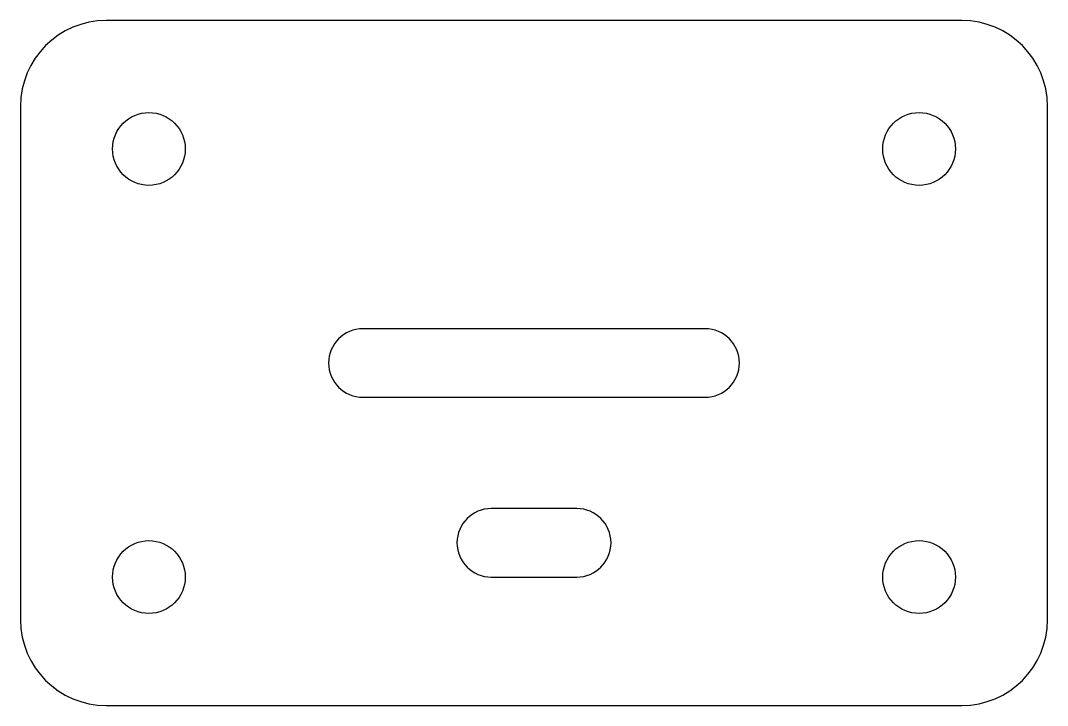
# Model space of a CAD drawing. Header units: millimetres. Extents: x 0 to 120, y 0 to 80.
import ezdxf

# ---------------------------------------------------------------- set-up
doc = ezdxf.new("R2010")
doc.units = ezdxf.units.MM
doc.layers.add('CUT', color=7, linetype='Continuous')

msp = doc.modelspace()

# ---------------------------------------------------------------- linework, layer by layer
at = {"layer": 'CUT'}
for p, q in [((110, 80), (10, 80)), ((0, 70), (0, 10)), ((120, 10), (120, 70)), ((10, 0), (110, 0))]:
    msp.add_line(p, q, dxfattribs=at)
for points in [[(40, 36), (80, 36, 1), (80, 44), (40, 44, 1)], [(55, 15), (65, 15, 1), (65, 23), (55, 23, 1)]]:
    msp.add_lwpolyline(points, format="xyb", close=True, dxfattribs=at)
for centre in [(15, 65), (105, 65), (15, 15), (105, 15)]:
    msp.add_circle(centre, 4.25, dxfattribs=at)
for centre, start, end in [((10, 70), 90, 180), ((110, 70), 0, 90), ((10, 10), 180, 270), ((110, 10), 270, 0)]:
    msp.add_arc(centre, 10, start, end, dxfattribs=at)

doc.saveas('drawing.dxf')
